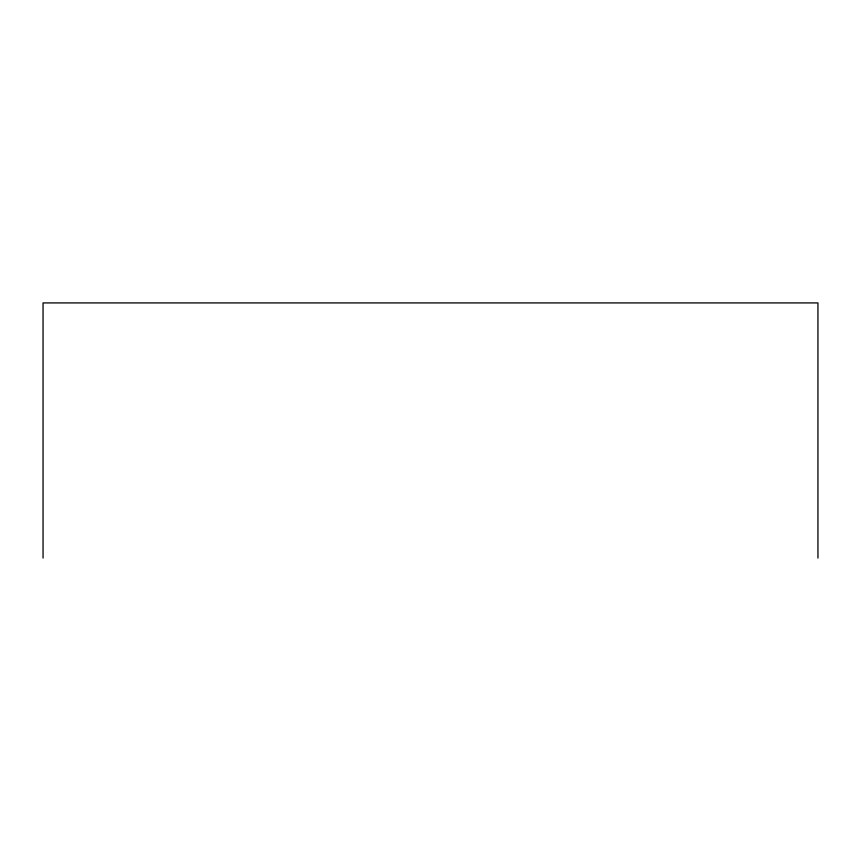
<?xml version="1.0" encoding="UTF-8"?>
<svg xmlns="http://www.w3.org/2000/svg" width="861" height="861" viewBox="0 0 861 861"><rect width="100%" height="100%" fill="white"/><g stroke="black" fill="none" stroke-linecap="round" stroke-linejoin="round"><path stroke-width="1.29" d="M817.95 558.079L817.95 302.921L43.05 302.921L43.05 558.079"/></g></svg>
